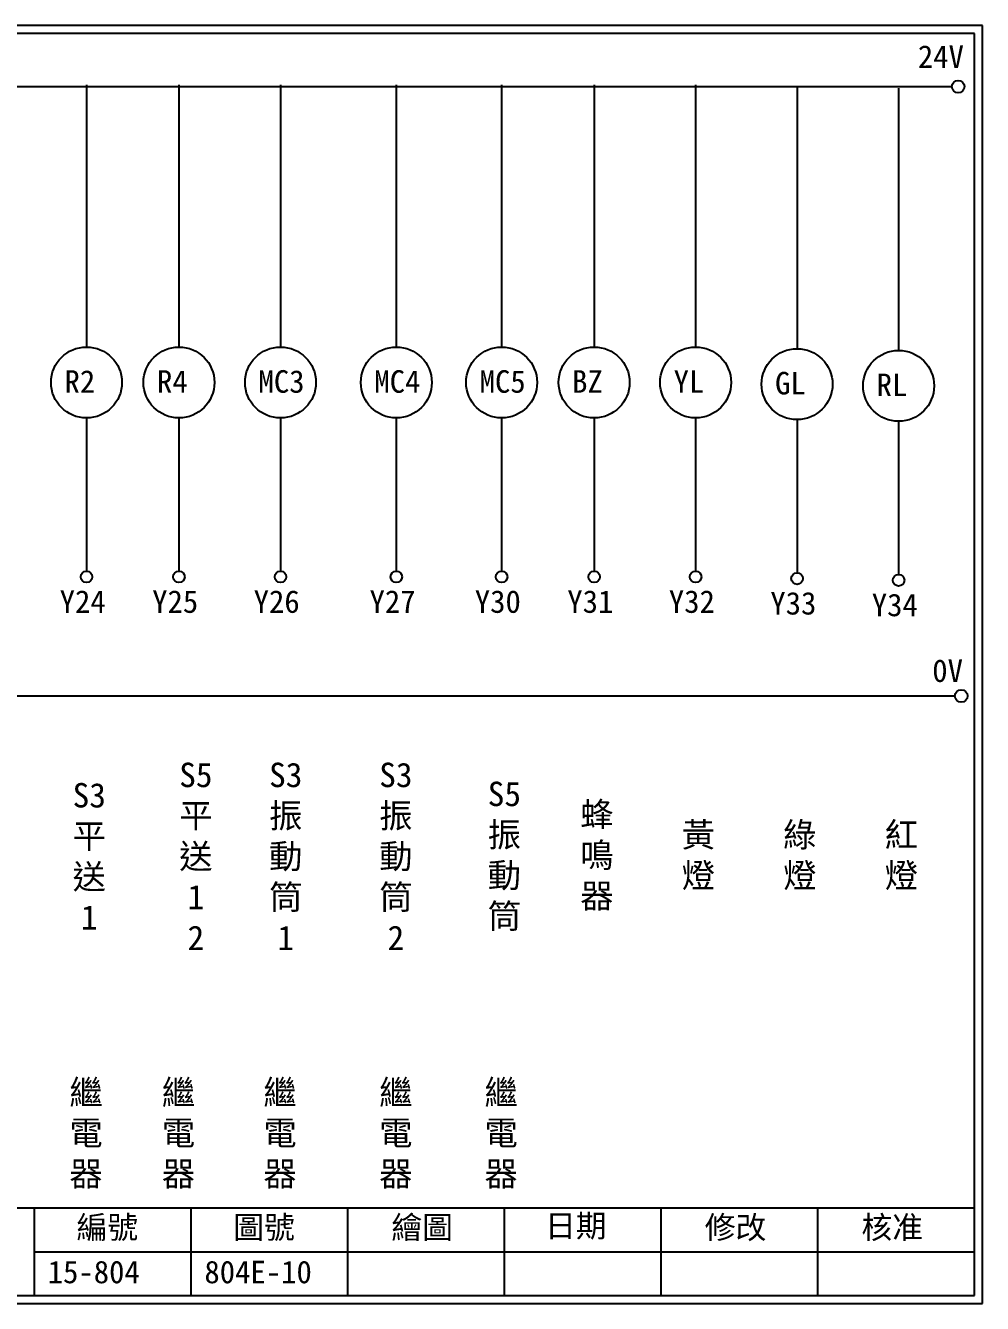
# Model space of a CAD drawing. Extents: x 926 to 1213, y 3 to 207.
# Drawn here: x 1060.1 to 1212.7, y 3 to 207 of the extents above; entities that cross this region are included whole.
import ezdxf

# ---------------------------------------------------------------- set-up
doc = ezdxf.new("R2010")
doc.units = 0
doc.layers.get('0').update_dxf_attribs({"linetype": 'CONTINUOUS'})
doc.layers.add('圖框層', color=7, linetype='CONTINUOUS')
doc.layers.add('標尺寸層', color=3, linetype='CONTINUOUS')
doc.styles.add('CNS', font='romanc.shx', dxfattribs={"bigfont": 'chineset.shx'})
doc.styles.add('STSL', font='kaiu.ttf')

msp = doc.modelspace()

# ---------------------------------------------------------------- linework, layer by layer
for centre in [(1208.88, 197.22), (1209.36, 99.96)]:
    msp.add_circle(centre, 1)
at = {"layer": '圖框層', "color": 7}
for p, q in [((1212.74, 206.97), (925.74, 206.97)), ((1212.74, 3), (1212.74, 206.97)), ((1211.49, 205.72), (926.99, 205.72)), ((1211.49, 4.25), (1211.49, 205.72)), ((926.99, 18.25), (1211.49, 18.25)), ((1061.49, 4.25), (1061.49, 18.25)), ((1086.49, 4.25), (1086.49, 18.25)), ((1111.49, 4.25), (1111.49, 18.25)), ((1136.49, 4.25), (1136.49, 18.25)), ((1161.49, 4.25), (1161.49, 18.25)), ((1186.49, 4.25), (1186.49, 18.25)), ((1061.49, 11.25), (1211.49, 11.25)), ((926.99, 4.25), (1211.49, 4.25)), ((925.74, 3), (1212.74, 3))]:
    msp.add_line(p, q, dxfattribs=at)
at = {"layer": '標尺寸層', "color": 7}
for p, q in [((930.28, 197.22), (1207.88, 197.22)), ((1069.8, 197.49), (1069.8, 155.66)), ((1084.55, 197.49), (1084.55, 155.66)), ((1100.75, 197.49), (1100.75, 155.66)), ((1119.23, 197.49), (1119.23, 155.66)), ((1136.03, 197.49), (1136.03, 155.66)), ((1150.79, 197.49), (1150.79, 155.66)), ((1166.98, 197.49), (1166.98, 155.66)), ((1183.17, 197.22), (1183.17, 155.39)), ((1199.37, 196.95), (1199.37, 155.12)), ((1069.8, 144.34), (1069.8, 119.89)), ((1084.55, 144.34), (1084.55, 119.89)), ((1100.75, 144.34), (1100.75, 119.89)), ((1119.23, 144.34), (1119.23, 119.89)), ((1136.03, 144.34), (1136.03, 119.89)), ((1150.79, 144.34), (1150.79, 119.89)), ((1166.98, 144.34), (1166.98, 119.89)), ((1183.17, 144.07), (1183.17, 119.62)), ((1199.37, 143.8), (1199.37, 119.35)), ((930.49, 99.96), (1208.36, 99.96))]:
    msp.add_line(p, q, dxfattribs=at)
for centre, radius in [((1069.8, 150), 5.66), ((1084.55, 150), 5.66), ((1100.75, 150), 5.66), ((1119.23, 150), 5.66), ((1136.03, 150), 5.66), ((1150.79, 150), 5.66), ((1166.98, 150), 5.66), ((1183.17, 149.73), 5.66), ((1199.37, 149.46), 5.66), ((1069.8, 118.97), 0.92), ((1084.55, 118.97), 0.92), ((1100.75, 118.97), 0.92), ((1119.23, 118.97), 0.92), ((1136.03, 118.97), 0.92), ((1150.79, 118.97), 0.92), ((1166.98, 118.97), 0.92), ((1183.17, 118.7), 0.92), ((1199.37, 118.43), 0.92)]:
    msp.add_circle(centre, radius, dxfattribs=at)

# ---------------------------------------------------------------- texts
at = {"layer": '圖框層', "color": 4, "style": 'STSL'}
for s, p in [('24V', (1202.44, 200.22)), ('R2', (1066.29, 148.36)), ('R4', (1081.05, 148.36)), ('MC3', (1097.24, 148.36)), ('MC4', (1115.72, 148.36)), ('MC5', (1132.52, 148.36)), ('BZ', (1147.28, 148.36)), ('YL', (1163.47, 148.36)), ('GL', (1179.66, 148.09)), ('RL', (1195.86, 147.82)), ('Y24', (1065.52, 113.23)), ('Y25', (1080.28, 113.23)), ('Y26', (1096.47, 113.23)), ('Y27', (1114.96, 113.23)), ('Y30', (1131.75, 113.23)), ('Y31', (1146.51, 113.23)), ('Y32', (1162.71, 113.23)), ('Y33', (1178.9, 112.96)), ('Y34', (1195.09, 112.69)), ('0V', (1204.74, 102.2)), ('編號', (1068.21, 13.34)), ('圖號', (1093.21, 13.34)), ('繪圖', (1118.44, 13.34)), ('日期', (1142.96, 13.59)), ('修改', (1168.44, 13.34)), ('核准', (1193.44, 13.34)), ('15-804', (1063.61, 6.22)), ('804E-10', (1088.61, 6.22))]:
    msp.add_text(s, height=3.6, dxfattribs=at).set_placement(p)
at = {"layer": '標尺寸層', "color": 7, "char_height": 3.9, "width": 2.8481, "attachment_point": 5, "style": 'CNS'}
for s, insert in [('{\\fDFKai-SB|b0|i0|c136|p65;S5\\P平送1\\P2}', (1087.25, 74.36)), ('{\\fDFKai-SB|b0|i0|c136|p65;S3\\P振動筒1}', (1101.59, 74.36)), ('{\\fDFKai-SB|b0|i0|c136|p65;S3\\P振動筒2}', (1119.16, 74.36)), ('{\\fDFKai-SB|b0|i0|c136|p65;S3\\P平送1}', (1070.24, 74.36)), ('{\\fDFKai-SB|b0|i0|c136|p65;S5\\P振動筒}', (1136.47, 74.36)), ('{\\fDFKai-SB|b0|i0|c136|p65;蜂鳴器}', (1151.23, 74.36)), ('{\\fDFKai-SB|b0|i0|c136|p65;黃燈 }', (1167.42, 74.36)), ('{\\fDFKai-SB|b0|i0|c136|p65;綠燈}', (1183.62, 74.36)), ('{\\fDFKai-SB|b0|i0|c136|p65;紅燈}', (1199.81, 74.36)), ('{\\fDFKai-SB|b0|i0|c136|p65;繼電器}', (1069.73, 29.99)), ('{\\fDFKai-SB|b0|i0|c136|p65;繼電器}', (1084.48, 29.99)), ('{\\fDFKai-SB|b0|i0|c136|p65;繼電器}', (1100.68, 29.99)), ('{\\fDFKai-SB|b0|i0|c136|p65;繼電器}', (1119.16, 29.99)), ('{\\fDFKai-SB|b0|i0|c136|p65;繼電器}', (1135.96, 29.99))]:
    msp.add_mtext(s, dxfattribs=dict(at, insert=insert))

doc.saveas('drawing.dxf')
